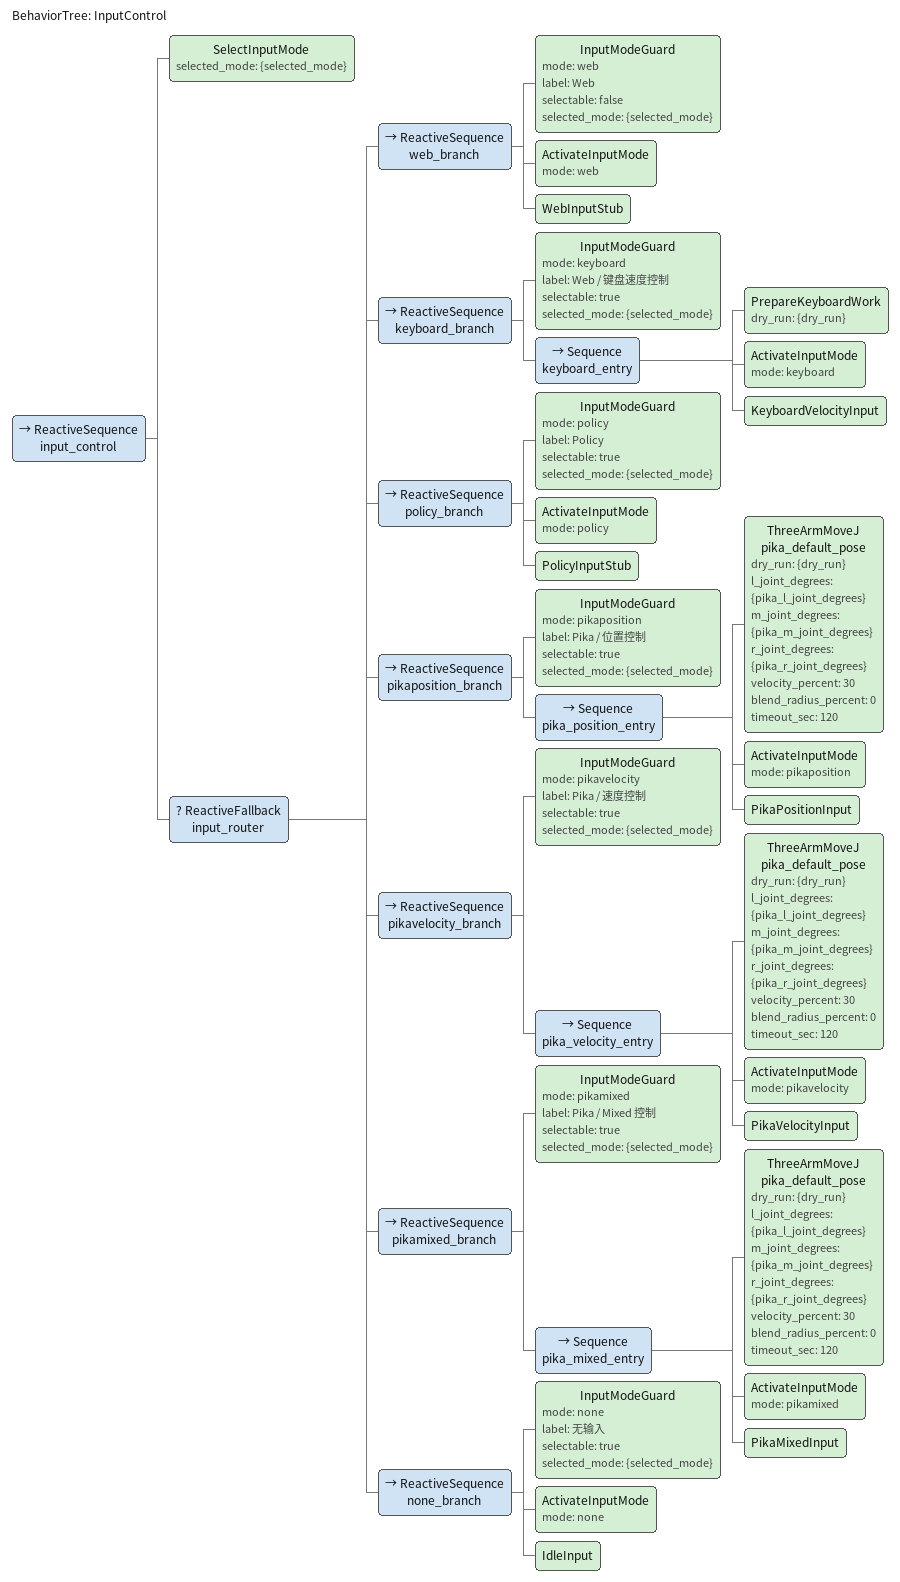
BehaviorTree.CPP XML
<?xml version="1.0"?>
<root main_tree_to_execute="InputControl"
      realman_arm_id="r"
      realman_required_arms="l,m,r"
      realman_launch="control_router"
      realman_stop_on_terminal="false"
      realman_exit_on_terminal="false">
  <BehaviorTree ID="InputControl">
    <ReactiveSequence name="input_control">
      <SelectInputMode selected_mode="{selected_mode}"/>
      <ReactiveFallback name="input_router">
        <ReactiveSequence name="web_branch">
          <InputModeGuard mode="web" label="Web" selectable="false"
                          selected_mode="{selected_mode}"/>
          <ActivateInputMode mode="web"/>
          <WebInputStub/>
        </ReactiveSequence>
        <ReactiveSequence name="keyboard_branch">
          <InputModeGuard mode="keyboard" label="Web / 键盘速度控制" selectable="true"
                          selected_mode="{selected_mode}"/>
          <Sequence name="keyboard_entry">
            <PrepareKeyboardWork dry_run="{dry_run}"/>
            <ActivateInputMode mode="keyboard"/>
            <KeyboardVelocityInput/>
          </Sequence>
        </ReactiveSequence>
        <ReactiveSequence name="policy_branch">
          <InputModeGuard mode="policy" label="Policy" selectable="true"
                          selected_mode="{selected_mode}"/>
          <ActivateInputMode mode="policy"/>
          <PolicyInputStub/>
        </ReactiveSequence>
        <ReactiveSequence name="pikaposition_branch">
          <InputModeGuard mode="pikaposition" label="Pika / 位置控制" selectable="true"
                          selected_mode="{selected_mode}"/>
          <Sequence name="pika_position_entry">
            <ThreeArmMoveJ name="pika_default_pose" dry_run="{dry_run}"
                           l_joint_degrees="{pika_l_joint_degrees}"
                           m_joint_degrees="{pika_m_joint_degrees}"
                           r_joint_degrees="{pika_r_joint_degrees}"
                           velocity_percent="30" blend_radius_percent="0" timeout_sec="120"/>
            <ActivateInputMode mode="pikaposition"/>
            <PikaPositionInput/>
          </Sequence>
        </ReactiveSequence>
        <ReactiveSequence name="pikavelocity_branch">
          <InputModeGuard mode="pikavelocity" label="Pika / 速度控制" selectable="true"
                          selected_mode="{selected_mode}"/>
          <Sequence name="pika_velocity_entry">
            <ThreeArmMoveJ name="pika_default_pose" dry_run="{dry_run}"
                           l_joint_degrees="{pika_l_joint_degrees}"
                           m_joint_degrees="{pika_m_joint_degrees}"
                           r_joint_degrees="{pika_r_joint_degrees}"
                           velocity_percent="30" blend_radius_percent="0" timeout_sec="120"/>
            <ActivateInputMode mode="pikavelocity"/>
            <PikaVelocityInput/>
          </Sequence>
        </ReactiveSequence>
        <ReactiveSequence name="pikamixed_branch">
          <InputModeGuard mode="pikamixed" label="Pika / Mixed 控制" selectable="true"
                          selected_mode="{selected_mode}"/>
          <Sequence name="pika_mixed_entry">
            <ThreeArmMoveJ name="pika_default_pose" dry_run="{dry_run}"
                           l_joint_degrees="{pika_l_joint_degrees}"
                           m_joint_degrees="{pika_m_joint_degrees}"
                           r_joint_degrees="{pika_r_joint_degrees}"
                           velocity_percent="30" blend_radius_percent="0" timeout_sec="120"/>
            <ActivateInputMode mode="pikamixed"/>
            <PikaMixedInput/>
          </Sequence>
        </ReactiveSequence>
        <ReactiveSequence name="none_branch">
          <InputModeGuard mode="none" label="无输入" selectable="true"
                          selected_mode="{selected_mode}"/>
          <ActivateInputMode mode="none"/>
          <IdleInput/>
        </ReactiveSequence>
      </ReactiveFallback>
    </ReactiveSequence>
  </BehaviorTree>
</root>
